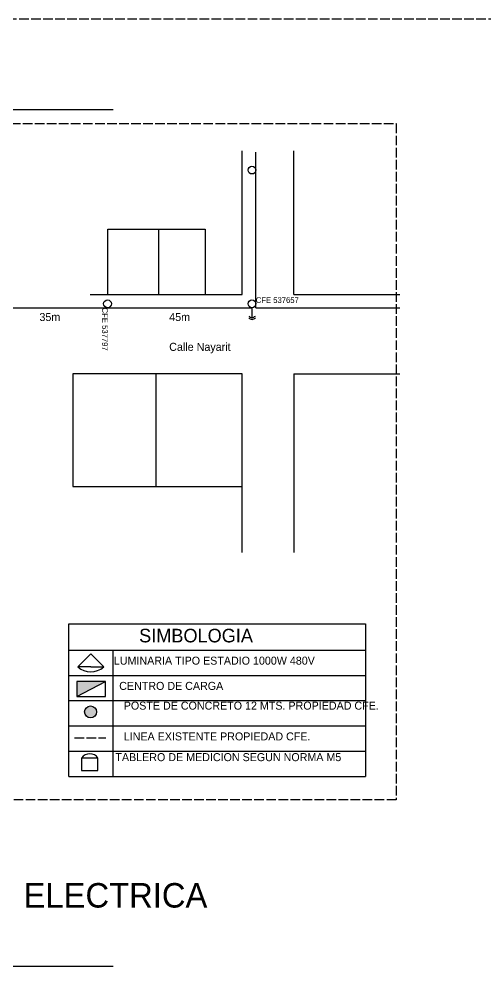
# Model space of a CAD drawing. Header units: millimetres. Extents: x 309 to 1209, y 302 to 902.
# Drawn here: x 477.9 to 623.2, y 606.8 to 901.8 of the extents above; entities that cross this region are included whole.
import ezdxf

# ---------------------------------------------------------------- set-up
doc = ezdxf.new("R2010")
doc.units = ezdxf.units.MM
doc.header["$LTSCALE"] = 0.5
doc.linetypes.add('ACAD_ISO02W100', pattern=[15, 12, -3])
doc.layers.add('VISTA FRONTAL', color=7, linetype='Continuous')

msp = doc.modelspace()

# ---------------------------------------------------------------- hatches: boundary and pattern name
at = {"layer": 'VISTA FRONTAL', "ltscale": 0.5}
for points in [[(495.99, 695.42), (495.99, 690.7), (504.9, 695.42)], [(498.42, 685.92, 1), (502.16, 685.92, 1)]]:
    msp.add_hatch(color=256, dxfattribs=at).paths.add_polyline_path(points)

# ---------------------------------------------------------------- linework, layer by layer
at = {"layer": 'VISTA FRONTAL', "color": 23, "linetype": 'ACAD_ISO02W100', "ltscale": 0.5}
msp.add_line((309.23, 901.78), (1209.23, 901.78), dxfattribs=at)
at = {"layer": 'VISTA FRONTAL', "color": 1, "ltscale": 0.5}
for p, q in [((337.3, 873.61), (507.29, 873.61)), ((337.3, 606.77), (507.29, 606.77))]:
    msp.add_line(p, q, dxfattribs=at)
at = {"layer": 'VISTA FRONTAL', "color": 0, "ltscale": 0.25}
for p, q in [((547.47, 815.93), (547.47, 860.7)), ((551.76, 811.84), (551.76, 860.25)), ((563.56, 815.93), (563.56, 860.7)), ((505.64, 815.93), (505.64, 836.26)), ((505.64, 836.26), (535.95, 836.26)), ((521.46, 836.26), (521.46, 815.93)), ((535.95, 836.26), (535.95, 815.93)), ((500.1, 815.93), (547.47, 815.93)), ((563.56, 815.93), (596.67, 815.93)), ((468.61, 811.84), (550.55, 811.84)), ((550.55, 811.84), (550.55, 808.78)), ((551.76, 811.84), (596.67, 811.84)), ((547.47, 791.23), (494.73, 791.23)), ((494.73, 791.23), (494.73, 756.11)), ((520.59, 791.23), (520.59, 756.11)), ((547.47, 735.63), (547.47, 791.23)), ((563.56, 791.23), (596.67, 791.23)), ((563.56, 791.23), (563.56, 735.63)), ((494.73, 756.11), (547.47, 756.11))]:
    msp.add_line(p, q, dxfattribs=at)
at = {"layer": 'VISTA FRONTAL', "ltscale": 0.5}
for p, q in [((493.51, 713.35), (585.94, 713.35)), ((493.51, 665.86), (493.51, 713.35)), ((585.94, 713.35), (585.94, 665.86)), ((493.51, 705.19), (585.94, 705.19)), ((507.2, 704.99), (507.2, 665.86)), ((493.51, 697.32), (585.94, 697.32)), ((495.99, 695.42), (495.99, 690.7)), ((504.9, 695.42), (495.99, 695.42)), ((495.99, 690.7), (504.9, 695.42)), ((504.9, 690.7), (504.9, 695.42)), ((495.99, 690.7), (504.9, 690.7)), ((493.5, 689.46), (585.94, 689.46)), ((493.5, 681.59), (585.94, 681.59)), ((493.5, 673.73), (585.94, 673.73)), ((502.57, 671.54), (497.49, 671.54)), ((497.49, 671.54), (497.49, 667.66)), ((502.57, 667.66), (502.57, 671.54)), ((497.49, 667.66), (502.57, 667.66)), ((493.5, 665.86), (585.94, 665.86))]:
    msp.add_line(p, q, dxfattribs=at)
at = {"layer": 'VISTA FRONTAL', "color": 2}
for p, q in [((496.29, 699.98), (500.33, 704.01)), ((500.33, 704.01), (504.36, 699.98)), ((500.33, 699.98), (496.29, 699.98)), ((500.33, 699.98), (504.36, 699.98))]:
    msp.add_line(p, q, dxfattribs=at)
at = {"layer": 'VISTA FRONTAL', "linetype": 'ACAD_ISO02W100', "ltscale": 0.5}
msp.add_line((495.23, 677.88), (504.98, 677.88), dxfattribs=at)
at = {"layer": 'VISTA FRONTAL', "color": 23, "linetype": 'ACAD_ISO02W100', "ltscale": 0.5}
msp.add_lwpolyline([(329.16, 869.17), (595.55, 869.17), (595.55, 658.58), (329.16, 658.58)], close=True, dxfattribs=at)
at = {"layer": 'VISTA FRONTAL', "color": 0, "ltscale": 0.25}
for centre in [(550.55, 854.7), (505.55, 813.05), (550.55, 813.05)]:
    msp.add_circle(centre, 1.21, dxfattribs=at)
at = {"layer": 'VISTA FRONTAL', "ltscale": 0.5}
msp.add_circle((500.29, 685.92), 1.87, dxfattribs=at)
at = {"layer": 'VISTA FRONTAL', "color": 0, "ltscale": 0.25}
for centre in [(550.58, 810.16), (550.58, 809.59)]:
    msp.add_arc(centre, 1.38, 221.4876, 318.5124, dxfattribs=at)
at = {"layer": 'VISTA FRONTAL', "color": 2}
msp.add_arc((500.33, 704.25), 5.87, 226.6366, 313.3634, dxfattribs=at)
at = {"layer": 'VISTA FRONTAL', "ltscale": 0.5}
msp.add_arc((500.03, 669.74), 3.12, 35.4, 144.6, dxfattribs=at)

# ---------------------------------------------------------------- texts
at = {"layer": 'VISTA FRONTAL', "color": 0, "ltscale": 0.25, "attachment_point": 1}
for s, insert, char_height, width in [('CFE 537657', (551.76, 815.1), 1.785, 22.6113), ('35m', (484.33, 810.18), 2.5, 4.4273), ('45m', (524.77, 810.18), 2.5, 4.4273), ('Calle Nayarit', (524.77, 800.89), 2.5, 31.6772), ('DETALLE DE SUBESTACION ELECTRICA', (338.17, 632.62), 7.6318, 210.4838)]:
    msp.add_mtext(s, dxfattribs=dict(at, insert=insert, char_height=char_height, width=width))
at = {"layer": 'VISTA FRONTAL', "color": 0, "ltscale": 0.25, "insert": (505.64, 811.85), "char_height": 1.785, "width": 22.6113, "attachment_point": 1, "rotation": 270}
msp.add_mtext('CFE 537797', dxfattribs=at)
at = {"layer": 'VISTA FRONTAL', "ltscale": 0.5, "attachment_point": 1}
for s, insert, char_height, width in [('{\\fComic Sans MS|b0|i0|c0|p66;SIMBOLOGIA}', (515.39, 711.82), 4.2256, 49.3468), ('LUMINARIA TIPO ESTADIO 1000W 480V', (507.53, 703.15), 2.4935, 81.8588), ('CENTRO DE CARGA', (509.19, 695.28), 2.4935, 81.8588), ('POSTE DE CONCRETO 12 MTS. PROPIEDAD CFE.', (510.61, 689.13), 2.4935, 81.8588), ('LINEA EXISTENTE PROPIEDAD CFE.', (510.61, 679.55), 2.4935, 81.8588), ('TABLERO DE MEDICION SEGUN NORMA M5', (508, 673.09), 2.4935, 81.8588)]:
    msp.add_mtext(s, dxfattribs=dict(at, insert=insert, char_height=char_height, width=width))

doc.saveas('drawing.dxf')
